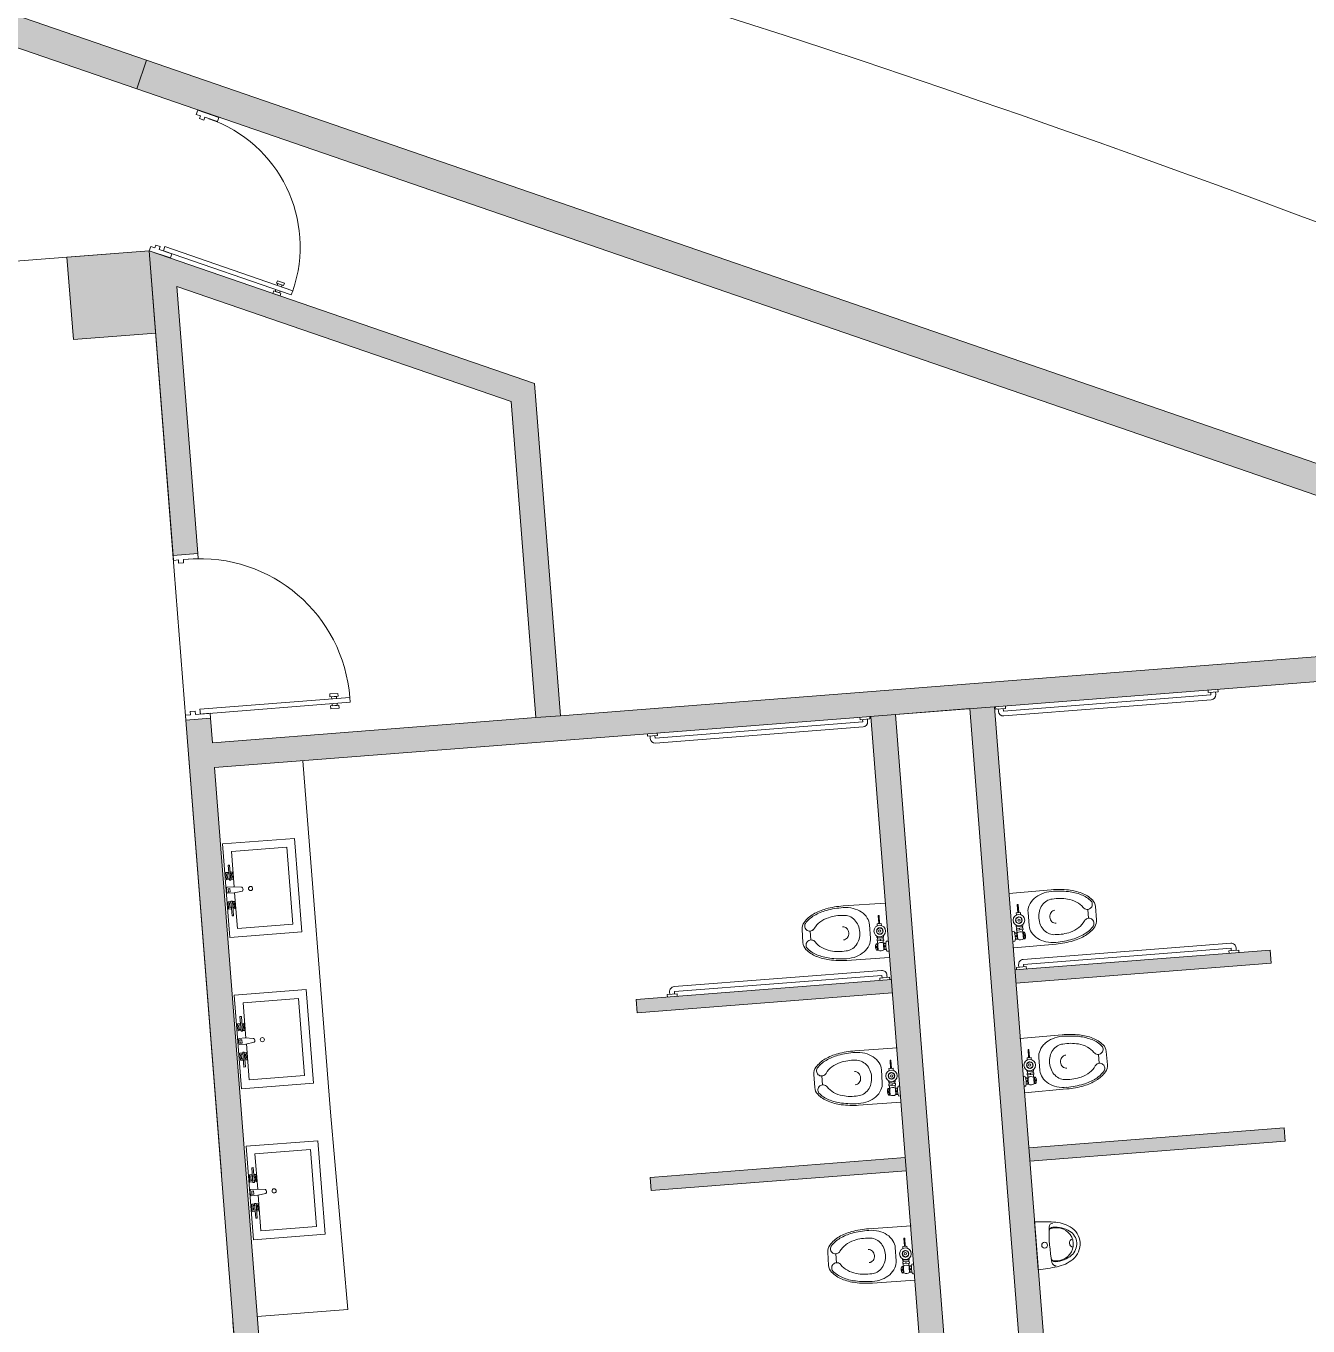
# Model space of a CAD drawing. Header units: metres. Extents: x -48 to 2360, y -1392 to 453.
# Drawn here: x 798.42 to 806.18, y 380.88 to 388.75 of the extents above; entities that cross this region are included whole.
import ezdxf

# ---------------------------------------------------------------- set-up
doc = ezdxf.new("R2010")
doc.units = ezdxf.units.M
doc.linetypes.add('ACAD_ISO02W100', pattern=[15, 12, -3])
for name, color, linetype, lineweight, transparency in [('BAÑOS', 201, 'Continuous', 5, 0.7), ('JARDINERAS', 93, 'Continuous', 5, 0.4), ('PyV', 4, 'Continuous', 5, 0.3)]:
    doc.layers.add(name, color=color, linetype=linetype, lineweight=lineweight, transparency=transparency)
for name, color, linetype, lineweight in [('MURETE', 31, 'Continuous', 13), ('MUROS', 31, 'Continuous', 9), ('proyecciones nuevas', 170, 'ACAD_ISO02W100', 13)]:
    doc.layers.add(name, color=color, linetype=linetype, lineweight=lineweight)

# ---------------------------------------------------------------- blocks, each defined once
blk = doc.blocks.new('A$C47781D45')
at = {"layer": 'PyV', "ltscale": 0.05}
for points in [[(0, 0.15), (0, 0), (0, 0), (0.03, 0), (0.03, 0.03), (0.05, 0.03), (0.05, 0.06), (0.03, 0.06), (0.03, 0.15)], [(1, 0.15), (1, 0), (1, 0), (0.97, 0), (0.97, 0.03), (0.95, 0.03), (0.95, 0.06), (0.97, 0.06), (0.97, 0.15)]]:
    blk.add_lwpolyline(points, close=True, dxfattribs=at)
blk = doc.blocks.new('A$C0EB300D3')
at = {"layer": 'PyV', "ltscale": 0.05}
for points in [[(0.0175, 0.05), (0, 0.05), (0, 0), (0.0175, 0)], [(0.0725, 0.05), (0.09, 0.05), (0.09, 0), (0.0725, 0)]]:
    blk.add_lwpolyline(points, close=True, dxfattribs=at)
for points in [[(0.03, 0.04), (0.0175, 0.04), (0.0175, 0.01), (0.03, 0.01)], [(0.06, 0.04), (0.0725, 0.04), (0.0725, 0.01), (0.06, 0.01)]]:
    blk.add_lwpolyline(points, dxfattribs=at)
blk = doc.blocks.new('A$C2C4F1FC9')
at = {"layer": 'PyV', "ltscale": 0.05}
blk.add_lwpolyline([(0.03, 0), (0.06, 0), (0.06, 0.91), (0.03, 0.91)], close=True, dxfattribs=at)
blk.add_blockref('A$C0EB300D3', (0, 0.79), dxfattribs=at)
blk = doc.blocks.new('A$C0F255765')
at = {"layer": 'PyV', "ltscale": 0.05}
for name, p in [('A$C2C4F1FC9', (0, 0.09)), ('A$C47781D45', (0, 0))]:
    blk.add_blockref(name, p, dxfattribs=at)
blk = doc.blocks.new('A$C20987058')
at = {"layer": 'PyV', "ltscale": 0.05}
blk.add_arc((0.06, 0.09), 0.91, 0.0001, 89.99977, dxfattribs=at)
blk.add_blockref('A$C0F255765', (0, 0), dxfattribs=at)

msp = doc.modelspace()

# ---------------------------------------------------------------- hatches: boundary and pattern name
at = {"layer": 'MUROS', "ltscale": 7, "transparency": 33554687}
h = msp.add_hatch(color=256, dxfattribs=at)
h.dxf.hatch_style = 1
h.paths.add_polyline_path([(828.2368, 356.2352), (822.7531, 358.1243), (822.7042, 357.9825), (828.0461, 356.1423), (827.9321, 355.8114), (828.074, 355.7625)])
h.paths.add_polyline_path([(821.6169, 358.3571), (821.7588, 358.3082), (821.8076, 358.45), (817.8839, 359.8017), (816.7439, 356.4925), (816.8858, 356.4437), (817.9769, 359.611), (821.4751, 358.4059), (820.384, 355.2386), (820.5258, 355.1897)])
h.paths.add_polyline_path([(821.3804, 353.679), (820.1513, 354.1024), (820.2001, 354.2443), (820.0583, 354.2931), (820.0094, 354.1513), (816.5112, 355.3564), (816.5601, 355.4982), (816.4182, 355.5471), (816.3205, 355.2634), (821.3315, 353.5372)])
h.paths.add_polyline_path([(820.1916, 350.2281), (815.3224, 351.9054), (815.5178, 352.4727), (815.376, 352.5216), (815.1317, 351.8125), (820.1427, 350.0862)])
h.paths.add_polyline_path([(825.7778, 349.0969), (825.6359, 349.1458), (825.3917, 348.4367), (822.0825, 349.5766), (822.0336, 349.4348), (825.4846, 348.246)])
h.paths.add_polyline_path([(826.592, 351.4606), (826.4502, 351.5095), (826.2873, 351.0367), (826.4292, 350.9879)])
h.paths.add_polyline_path([(824.5922, 345.6554), (820.1957, 347.1699), (820.1469, 347.0281), (824.4015, 345.5624), (824.5439, 345.5151)])
h.paths.add_polyline_path([(819.2503, 347.4956), (814.2393, 349.2219), (813.9592, 348.4088), (814.101, 348.3599), (814.3322, 349.0312), (819.2014, 347.3538)])
h.paths.add_polyline_path([(818.5956, 345.5952), (813.7264, 347.2726), (813.7753, 347.4144), (813.6335, 347.4633), (813.5358, 347.1797), (818.5468, 345.4534)])
h.paths.add_polyline_path([(817.4068, 342.1443), (812.5376, 343.8216), (812.733, 344.3889), (812.5912, 344.4378), (812.3469, 343.7287), (817.3579, 342.0024)])
h.paths.add_polyline_path([(822.993, 341.0131), (822.8512, 341.062), (822.6069, 340.3529), (819.2977, 341.4929), (819.2489, 341.351), (822.6999, 340.1622)])
h.paths.add_polyline_path([(823.3675, 342.1004), (823.2257, 342.1493), (823.1769, 342.0075), (823.3187, 341.9586)])
h.paths.add_polyline_path([(846.4925, 366.7547), (841.2924, 368.546), (841.2435, 368.4042), (846.4436, 366.6128)])
h.paths.add_polyline_path([(867.7199, 364.9245), (857.3197, 368.5072), (857.2599, 368.3338), (867.4845, 364.8115), (867.6605, 364.7522)])
h.paths.add_polyline_path([(856.847, 368.6701), (855.4287, 369.1586), (855.369, 368.9852), (856.7872, 368.4966)])
h.paths.add_polyline_path([(870.5563, 363.9474), (868.1926, 364.7616), (868.1329, 364.5882), (870.4965, 363.7739)])
h.paths.add_polyline_path([(881.449, 354.4363), (881.3072, 354.4851), (878.6713, 346.8335), (878.8131, 346.7846)])
h.paths.add_polyline_path([(883.8302, 345.0459), (883.6821, 345.0699), (881.4746, 331.4257, -0.006774), (881.6272, 331.4295)])
h.paths.add_polyline_path([(799.1503, 388.5459), (793.4022, 390.526), (793.3424, 390.3526), (799.0906, 388.3724)])
h.paths.add_polyline_path([(803.9183, 379.6707), (803.9121, 379.7504), (802.3668, 379.6299), (802.373, 379.5501)])
h.paths.add_polyline_path([(803.8343, 380.7474), (803.8281, 380.8272), (802.2828, 380.7066), (802.289, 380.6269)])
h.paths.add_polyline_path([(803.7503, 381.8241), (803.7441, 381.9039), (802.1988, 381.7834), (802.205, 381.7036)])
h.paths.add_polyline_path([(803.6663, 382.9009), (803.6601, 382.9806), (802.1148, 382.8601), (802.121, 382.7803)])
h.paths.add_polyline_path([(806.0433, 382.003), (806.0371, 382.0827), (804.4918, 381.9622), (804.498, 381.8825)])
h.paths.add_polyline_path([(805.9594, 383.0797), (805.9531, 383.1595), (804.4078, 383.0389), (804.4141, 382.9592)])
h = msp.add_hatch(color=256, dxfattribs=at)
h.dxf.hatch_style = 1
h.paths.add_polyline_path([(823.4234, 380.0386), (823.4118, 380.1881), (809.0172, 379.0653), (809.0289, 378.9158)])
h.paths.add_polyline_path([(807.7328, 378.8147), (807.7211, 378.9643), (804.7438, 378.732), (803.996, 378.6737), (802.6003, 378.5648), (802.6119, 378.4153), (804.3068, 378.5475), (804.3612, 377.8496), (804.5108, 377.8613), (804.4563, 378.5591)], flags=17)
h.paths.add_polyline_path([(804.4623, 376.5535), (804.5012, 376.0551), (804.6508, 376.0667), (804.5885, 376.8643), (804.439, 376.8526), (804.4507, 376.7031), (800.1772, 376.3698), (800.0277, 376.3581), (800.0782, 375.7101), (800.2278, 375.7217), (800.1889, 376.2202)])
h.paths.add_polyline_path([(801.4993, 386.5895), (799.167, 387.393), (799.3108, 385.5486), (799.4604, 385.5603), (799.3343, 387.1767), (801.3574, 386.4798), (801.5067, 384.5664), (801.6562, 384.578)], flags=17)
h.paths.add_polyline_path([(808.5297, 385.3148), (799.1503, 388.5459), (799.0906, 388.3724), (808.3907, 385.1687), (808.3958, 385.1037), (801.6562, 384.578), (801.5067, 384.5664), (799.5498, 384.4138), (799.5381, 384.5633), (799.3886, 384.5516), (800.0277, 376.3581), (800.1772, 376.3698), (799.5615, 384.2642), (803.5358, 384.5742), (804.2835, 384.6325), (808.4074, 384.9542), (808.8677, 379.0537), (808.7181, 379.042), (808.7298, 378.8925), (808.8793, 378.9041), (809.0348, 376.9102), (809.1844, 376.9219), (809.0289, 378.9158), (809.0172, 379.0653)])
h.paths.add_polyline_path([(803.6854, 384.5859), (803.5358, 384.5742), (803.996, 378.6737), (804.1456, 378.6854)], flags=17)
h.paths.add_polyline_path([(804.2835, 384.6325), (804.134, 384.6209), (804.5942, 378.7204), (804.7438, 378.732)], flags=17)
h = msp.add_hatch(color=256, dxfattribs=at)
h.dxf.hatch_style = 1
h.paths.add_polyline_path([(809.7864, 369.204), (809.6368, 369.1924), (809.6524, 368.993), (809.8019, 369.0046)])
h.paths.add_polyline_path([(809.6368, 369.1924), (809.587, 369.1885), (809.6025, 368.9891), (809.6524, 368.993)])
h.paths.add_polyline_path([(800.8407, 368.5063), (800.6413, 368.4907), (800.6569, 368.2913), (800.8563, 368.3069)])
h.paths.add_polyline_path([(800.6569, 368.2913), (800.1584, 368.2524), (800.1973, 367.754), (800.6958, 367.7928)])
h.paths.add_polyline_path([(799.9141, 377.8143), (799.4156, 377.7754), (799.4545, 377.277), (799.953, 377.3158)])
h.paths.add_polyline_path([(799.167, 387.393), (798.6685, 387.3541), (798.7074, 386.8556), (799.2059, 386.8945)])
h.paths.add_polyline_path([(781.3754, 386.0053), (780.8769, 385.9664), (780.9158, 385.4679), (781.4143, 385.5068)])
h.paths.add_polyline_path([(782.1225, 376.4266), (781.624, 376.3877), (781.6629, 375.8892), (782.1614, 375.9281)])
h.paths.add_polyline_path([(782.8653, 366.9036), (782.3668, 366.8647), (782.4057, 366.3662), (782.9042, 366.4051)])
h.paths.add_polyline_path([(801.6598, 355.4337), (801.1613, 355.3948), (801.2002, 354.8963), (801.6987, 354.9352)])
h.paths.add_polyline_path([(783.8682, 354.046), (783.3697, 354.0071), (783.4086, 353.5086), (783.9071, 353.5475)])

# ---------------------------------------------------------------- linework, layer by layer
at = {"layer": 'BAÑOS', "transparency": 33554508}
for p, q in [((805.5943, 384.7047), (804.3379, 384.6067)), ((804.3402, 384.5768), (805.5966, 384.6748)), ((805.577, 384.7334), (805.5782, 384.7185)), ((805.5782, 384.7185), (805.638, 384.7231)), ((805.5931, 384.7196), (805.5943, 384.7047)), ((805.6242, 384.707), (805.6231, 384.722)), ((805.638, 384.7231), (805.6368, 384.7381)), ((804.2918, 384.6181), (804.2907, 384.6331)), ((804.3517, 384.6228), (804.2918, 384.6181)), ((804.308, 384.6043), (804.3068, 384.6193)), ((804.3367, 384.6216), (804.3379, 384.6067)), ((804.3505, 384.6377), (804.3517, 384.6228)), ((802.2297, 384.4422), (803.4861, 384.5402)), ((803.4885, 384.5103), (802.232, 384.4123)), ((803.4688, 384.569), (803.47, 384.554)), ((803.47, 384.554), (803.5298, 384.5587)), ((803.485, 384.5552), (803.4861, 384.5402)), ((803.516, 384.5426), (803.5149, 384.5575)), ((803.5298, 384.5587), (803.5287, 384.5736)), ((802.1837, 384.4537), (802.1825, 384.4686)), ((802.2435, 384.4584), (802.1837, 384.4537)), ((802.1998, 384.4399), (802.1986, 384.4549)), ((802.2285, 384.4572), (802.2297, 384.4422)), ((802.2423, 384.4733), (802.2435, 384.4584)), ((804.3717, 383.5024), (804.6282, 383.5249)), ((803.624, 383.4441), (803.3671, 383.4265)), ((804.422, 383.4326), (804.4257, 383.3879)), ((804.4307, 383.3883), (804.4269, 383.433)), ((804.8484, 383.4056), (804.8531, 383.3518)), ((804.8956, 383.4228), (804.9026, 383.3431)), ((803.5834, 383.3222), (803.5801, 383.367)), ((803.5851, 383.3673), (803.5883, 383.3226)), ((804.4141, 383.3492), (804.4305, 383.3606)), ((804.4158, 383.3292), (804.4141, 383.3492)), ((804.4339, 383.3207), (804.4158, 383.3292)), ((804.4407, 383.3866), (804.4161, 383.3846)), ((804.4161, 383.3846), (804.4172, 383.3723)), ((804.4305, 383.3606), (804.4486, 383.3521)), ((804.4503, 383.3321), (804.4339, 383.3207)), ((804.4417, 383.3743), (804.4407, 383.3866)), ((804.4486, 383.3521), (804.4503, 383.3321)), ((804.4942, 383.3074), (804.4872, 383.3871)), ((803.1187, 383.2842), (803.1242, 383.2044)), ((803.168, 383.2746), (803.1717, 383.2206)), ((803.5332, 383.2324), (803.5277, 383.3122)), ((803.5878, 383.2949), (803.5713, 383.2836)), ((803.5713, 383.2836), (803.5727, 383.2637)), ((803.5727, 383.2637), (803.5907, 383.255)), ((803.5737, 383.319), (803.5983, 383.3208)), ((803.5746, 383.3067), (803.5737, 383.319)), ((803.6058, 383.2861), (803.5878, 383.2949)), ((803.5907, 383.255), (803.6073, 383.2662)), ((803.5983, 383.3208), (803.5992, 383.3085)), ((803.6073, 383.2662), (803.6058, 383.2861)), ((803.6111, 383.2476), (803.6118, 383.238)), ((804.4027, 383.273), (804.3928, 383.2721)), ((804.4064, 383.2632), (804.4212, 383.2645)), ((804.4164, 383.2616), (804.4071, 383.2608)), ((804.41, 383.246), (804.4177, 383.2466)), ((804.4148, 383.3102), (804.4156, 383.3007)), ((804.4156, 383.3007), (804.4551, 383.304)), ((804.4165, 383.2907), (804.456, 383.294)), ((804.4173, 383.2808), (804.4165, 383.2907)), ((804.4568, 383.2841), (804.4173, 383.2808)), ((804.4181, 383.3009), (804.419, 383.2909)), ((804.42, 383.2493), (804.4191, 383.2593)), ((804.4198, 383.281), (804.4245, 383.2246)), ((804.4371, 383.2824), (804.4362, 383.2924)), ((804.4527, 383.3038), (804.4535, 383.2938)), ((804.4551, 383.304), (804.4543, 383.3136)), ((804.4543, 383.2839), (804.4591, 383.2275)), ((804.4557, 383.2674), (804.4657, 383.2682)), ((804.456, 383.294), (804.4568, 383.2841)), ((804.462, 383.2528), (804.4611, 383.2628)), ((804.4634, 383.2655), (804.4671, 383.2658)), ((804.4721, 383.2512), (804.4647, 383.2505)), ((804.4651, 383.2456), (804.4725, 383.2462)), ((803.5638, 383.1803), (803.5712, 383.1809)), ((803.5715, 383.1759), (803.5641, 383.1753)), ((803.5701, 383.1958), (803.5664, 383.1956)), ((803.5774, 383.1989), (803.5674, 383.1981)), ((803.5723, 383.2351), (803.5716, 383.2447)), ((803.6118, 383.238), (803.5723, 383.2351)), ((803.5735, 383.1835), (803.5728, 383.1935)), ((803.6125, 383.228), (803.573, 383.2252)), ((803.573, 383.2252), (803.5737, 383.2152)), ((803.5737, 383.2152), (803.6132, 383.218)), ((803.5749, 383.1636), (803.5742, 383.1736)), ((803.5748, 383.2353), (803.5755, 383.2254)), ((803.5762, 383.2154), (803.5803, 383.159)), ((803.5935, 383.2166), (803.5928, 383.2266)), ((803.6093, 383.2378), (803.61, 383.2278)), ((803.6107, 383.2179), (803.6148, 383.1614)), ((803.6268, 383.2024), (803.6119, 383.2013)), ((803.6132, 383.218), (803.6125, 383.228)), ((803.6155, 383.1866), (803.6148, 383.1965)), ((803.6169, 383.1666), (803.6162, 383.1766)), ((803.6171, 383.1992), (803.6264, 383.1999)), ((803.6259, 383.1848), (803.6182, 383.1842)), ((803.6185, 383.1793), (803.6262, 383.1798)), ((803.6289, 383.2126), (803.6388, 383.2133)), ((804.3978, 383.2123), (804.4078, 383.2132)), ((804.657, 383.1961), (804.4005, 383.1737)), ((804.4245, 383.2246), (804.4097, 383.2234)), ((804.41, 383.2259), (804.4193, 383.2267)), ((804.4181, 383.2416), (804.4104, 383.241)), ((804.4216, 383.2294), (804.4208, 383.2393)), ((804.469, 383.2283), (804.4591, 383.2275)), ((804.4636, 383.2329), (804.4628, 383.2429)), ((804.47, 383.2309), (804.4663, 383.2306)), ((803.3896, 383.0973), (803.6465, 383.1149)), ((803.5689, 383.1606), (803.5726, 383.1609)), ((803.5703, 383.1582), (803.5803, 383.159)), ((803.6148, 383.1614), (803.6296, 383.1625)), ((803.6289, 383.165), (803.6196, 383.1643)), ((803.6431, 383.1535), (803.6332, 383.1527)), ((804.437, 382.6249), (804.6935, 382.6474)), ((803.6955, 382.5671), (803.4386, 382.5495)), ((804.4873, 382.5551), (804.491, 382.5104)), ((804.496, 382.5108), (804.4923, 382.5556)), ((804.9609, 382.5453), (804.9679, 382.4656)), ((803.6549, 382.4452), (803.6517, 382.49)), ((803.6566, 382.4903), (803.6599, 382.4456)), ((804.4794, 382.4717), (804.4958, 382.4831)), ((804.4811, 382.4518), (804.4794, 382.4717)), ((804.506, 382.5091), (804.4815, 382.5071)), ((804.4815, 382.5071), (804.4825, 382.4948)), ((804.4958, 382.4831), (804.5139, 382.4746)), ((804.507, 382.4968), (804.506, 382.5091)), ((804.5139, 382.4746), (804.5156, 382.4546)), ((804.5595, 382.4299), (804.5526, 382.5096)), ((804.9137, 382.5281), (804.9184, 382.4743)), ((803.1902, 382.4072), (803.1957, 382.3274)), ((803.2396, 382.3976), (803.2433, 382.3436)), ((803.6047, 382.3554), (803.5992, 382.4352)), ((803.6594, 382.4179), (803.6428, 382.4066)), ((803.6428, 382.4066), (803.6442, 382.3867)), ((803.6442, 382.3867), (803.6622, 382.378)), ((803.6453, 382.442), (803.6698, 382.4438)), ((803.6462, 382.4297), (803.6453, 382.442)), ((803.6774, 382.4091), (803.6594, 382.4179)), ((803.6622, 382.378), (803.6788, 382.3892)), ((803.6698, 382.4438), (803.6707, 382.4315)), ((803.6788, 382.3892), (803.6774, 382.4091)), ((804.4681, 382.3955), (804.4581, 382.3946)), ((804.4717, 382.3857), (804.4865, 382.387)), ((804.4817, 382.3841), (804.4724, 382.3833)), ((804.4802, 382.4328), (804.481, 382.4232)), ((804.481, 382.4232), (804.5205, 382.4265)), ((804.4992, 382.4432), (804.4811, 382.4518)), ((804.4818, 382.4132), (804.5213, 382.4166)), ((804.4826, 382.4033), (804.4818, 382.4132)), ((804.5221, 382.4066), (804.4826, 382.4033)), ((804.4835, 382.4234), (804.4843, 382.4135)), ((804.4853, 382.3718), (804.4844, 382.3818)), ((804.4851, 382.4035), (804.4899, 382.3471)), ((804.5156, 382.4546), (804.4992, 382.4432)), ((804.5024, 382.4049), (804.5016, 382.4149)), ((804.518, 382.4263), (804.5188, 382.4164)), ((804.5196, 382.4064), (804.5244, 382.35)), ((804.5205, 382.4265), (804.5197, 382.4361)), ((804.521, 382.3899), (804.531, 382.3907)), ((804.5213, 382.4166), (804.5221, 382.4066)), ((804.5273, 382.3753), (804.5264, 382.3853)), ((804.5287, 382.388), (804.5324, 382.3883)), ((803.6353, 382.3033), (803.6427, 382.3039)), ((803.6416, 382.3188), (803.6379, 382.3186)), ((803.6489, 382.3219), (803.6389, 382.3211)), ((803.6438, 382.3581), (803.6431, 382.3677)), ((803.6833, 382.361), (803.6438, 382.3581)), ((803.645, 382.3065), (803.6443, 382.3165)), ((803.6841, 382.351), (803.6445, 382.3482)), ((803.6445, 382.3482), (803.6452, 382.3382)), ((803.6452, 382.3382), (803.6848, 382.341)), ((803.6463, 382.3583), (803.647, 382.3484)), ((803.6477, 382.3384), (803.6518, 382.282)), ((803.665, 382.3396), (803.6643, 382.3496)), ((803.6808, 382.3608), (803.6816, 382.3508)), ((803.6823, 382.3409), (803.6863, 382.2844)), ((803.6826, 382.3706), (803.6833, 382.361)), ((803.6983, 382.3254), (803.6835, 382.3243)), ((803.6848, 382.341), (803.6841, 382.351)), ((803.687, 382.3096), (803.6863, 382.3195)), ((803.6886, 382.3222), (803.698, 382.3229)), ((803.6974, 382.3078), (803.6897, 382.3072)), ((803.6901, 382.3023), (803.6978, 382.3028)), ((803.7004, 382.3356), (803.7104, 382.3363)), ((804.4631, 382.3348), (804.4731, 382.3357)), ((804.7223, 382.3186), (804.4658, 382.2962)), ((804.4899, 382.3471), (804.475, 382.3459)), ((804.4753, 382.3685), (804.483, 382.3691)), ((804.4753, 382.3484), (804.4847, 382.3492)), ((804.4834, 382.3641), (804.4757, 382.3635)), ((804.4869, 382.3519), (804.4861, 382.3619)), ((804.5343, 382.3509), (804.5244, 382.35)), ((804.5289, 382.3554), (804.5281, 382.3654)), ((804.5374, 382.3737), (804.53, 382.3731)), ((804.5304, 382.3681), (804.5378, 382.3687)), ((804.5354, 382.3534), (804.5316, 382.3531)), ((803.4611, 382.2203), (803.718, 382.2379)), ((803.6431, 382.2989), (803.6356, 382.2983)), ((803.6404, 382.2836), (803.6441, 382.2839)), ((803.6418, 382.2812), (803.6518, 382.282)), ((803.6464, 382.2866), (803.6457, 382.2966)), ((803.6863, 382.2844), (803.7012, 382.2855)), ((803.6885, 382.2896), (803.6878, 382.2996)), ((803.7005, 382.288), (803.6912, 382.2873)), ((803.7147, 382.2765), (803.7047, 382.2757)), ((803.7795, 381.4904), (803.5226, 381.4728)), ((803.6887, 381.2787), (803.6832, 381.3585)), ((803.7293, 381.3653), (803.7538, 381.3671)), ((803.7301, 381.353), (803.7293, 381.3653)), ((803.7389, 381.3685), (803.7356, 381.4133)), ((803.7406, 381.4136), (803.7439, 381.3688)), ((803.7538, 381.3671), (803.7547, 381.3547)), ((803.2742, 381.3305), (803.2797, 381.2506)), ((803.3235, 381.3208), (803.3272, 381.2669)), ((803.7433, 381.3411), (803.7268, 381.3299)), ((803.7268, 381.3299), (803.7282, 381.31)), ((803.7278, 381.2814), (803.7271, 381.291)), ((803.7673, 381.2843), (803.7278, 381.2814)), ((803.7282, 381.31), (803.7462, 381.3012)), ((803.7303, 381.2816), (803.731, 381.2716)), ((803.7613, 381.3324), (803.7433, 381.3411)), ((803.7462, 381.3012), (803.7628, 381.3124)), ((803.7628, 381.3124), (803.7613, 381.3324)), ((803.7648, 381.2841), (803.7655, 381.2741)), ((803.7666, 381.2938), (803.7673, 381.2843)), ((803.7193, 381.2266), (803.7267, 381.2271)), ((803.727, 381.2221), (803.7196, 381.2216)), ((803.7256, 381.2421), (803.7219, 381.2418)), ((803.7329, 381.2451), (803.7229, 381.2444)), ((803.7244, 381.2069), (803.7281, 381.2072)), ((803.7258, 381.2045), (803.7358, 381.2052)), ((803.729, 381.2298), (803.7283, 381.2398)), ((803.768, 381.2743), (803.7285, 381.2714)), ((803.7285, 381.2714), (803.7292, 381.2615)), ((803.7292, 381.2615), (803.7688, 381.2643)), ((803.7304, 381.2099), (803.7297, 381.2198)), ((803.7317, 381.2616), (803.7358, 381.2052)), ((803.749, 381.2629), (803.7483, 381.2729)), ((803.7663, 381.2641), (803.7703, 381.2077)), ((803.7823, 381.2487), (803.7675, 381.2476)), ((803.7688, 381.2643), (803.768, 381.2743)), ((803.771, 381.2328), (803.7703, 381.2428)), ((803.7703, 381.2077), (803.7852, 381.2088)), ((803.7725, 381.2129), (803.7717, 381.2229)), ((803.7726, 381.2455), (803.7819, 381.2462)), ((803.7814, 381.2311), (803.7737, 381.2305)), ((803.7741, 381.2255), (803.7818, 381.2261)), ((803.7845, 381.2112), (803.7751, 381.2106)), ((803.7844, 381.2589), (803.7943, 381.2596)), ((803.5451, 381.1435), (803.802, 381.1611)), ((803.7987, 381.1997), (803.7887, 381.199))]:
    msp.add_line(p, q, dxfattribs=at)
for points in [[(799.8207, 380.9406), (800.3679, 380.9832), (800.2633, 382.1789), (800.0974, 384.306)], [(799.6831, 383.5066), (799.7, 383.2894), (800.0358, 383.3156), (799.9995, 383.7821), (799.6636, 383.7559), (799.6803, 383.5423)], [(799.6512, 383.5868), (799.6335, 383.5855), (799.6302, 383.6283), (799.6478, 383.6297)], [(799.6506, 383.5944), (799.6405, 383.5936), (799.6383, 383.6214), (799.6484, 383.6221)], [(799.6567, 383.6304), (799.6705, 383.6315), (799.6739, 383.5886), (799.66, 383.5875)], [(799.6572, 383.6228), (799.6648, 383.6234), (799.667, 383.5957), (799.6594, 383.5951)], [(799.6412, 383.503), (799.6803, 383.5061), (799.7303, 383.5163)], [(799.6617, 383.452), (799.644, 383.4506), (799.6474, 383.4078), (799.665, 383.4092)], [(799.6623, 383.4445), (799.6522, 383.4437), (799.6544, 383.4159), (799.6644, 383.4167)], [(799.6739, 383.4098), (799.6877, 383.4109), (799.6844, 383.4538), (799.6705, 383.4527)], [(799.6733, 383.4174), (799.6808, 383.418), (799.6787, 383.4457), (799.6711, 383.4451)], [(804.4615, 383.0582), (804.4603, 383.0731), (805.7168, 383.1711), (805.7179, 383.1562)], [(805.7042, 383.1401), (805.703, 383.155), (805.7628, 383.1597), (805.764, 383.1447)], [(804.4776, 383.0444), (804.4765, 383.0593), (804.4166, 383.0547), (804.4178, 383.0397)], [(803.6041, 382.9913), (803.6029, 383.0063), (802.3465, 382.9082), (802.3477, 382.8933)], [(803.5903, 382.9752), (803.5892, 382.9901), (803.649, 382.9948), (803.6501, 382.9798)], [(799.7544, 382.5915), (799.7714, 382.3743), (800.1072, 382.4005), (800.0708, 382.867), (799.735, 382.8408), (799.7517, 382.6272)], [(802.3638, 382.8795), (802.3626, 382.8945), (802.3028, 382.8898), (802.304, 382.8748)], [(799.7226, 382.6717), (799.7049, 382.6703), (799.7016, 382.7132), (799.7192, 382.7146)], [(799.722, 382.6793), (799.7119, 382.6785), (799.7097, 382.7062), (799.7198, 382.707)], [(799.728, 382.7153), (799.7419, 382.7163), (799.7453, 382.6735), (799.7314, 382.6724)], [(799.7286, 382.7077), (799.7362, 382.7083), (799.7384, 382.6805), (799.7308, 382.6799)], [(799.7126, 382.5879), (799.7517, 382.5909), (799.8016, 382.6012)], [(799.7452, 382.4947), (799.7591, 382.4958), (799.7558, 382.5387), (799.7419, 382.5376)], [(799.7331, 382.5369), (799.7154, 382.5355), (799.7188, 382.4926), (799.7364, 382.494)], [(799.7337, 382.5293), (799.7236, 382.5285), (799.7257, 382.5008), (799.7358, 382.5016)], [(799.7447, 382.5023), (799.7522, 382.5029), (799.7501, 382.5306), (799.7425, 382.53)], [(799.8258, 381.6764), (799.8428, 381.4591), (800.1786, 381.4853), (800.1422, 381.9518), (799.8064, 381.9256), (799.823, 381.7121)], [(799.7939, 381.7566), (799.7763, 381.7552), (799.7729, 381.798), (799.7906, 381.7994)], [(799.7933, 381.7641), (799.7833, 381.7633), (799.7811, 381.7911), (799.7912, 381.7919)], [(799.7994, 381.8001), (799.8133, 381.8012), (799.8166, 381.7583), (799.8028, 381.7572)], [(799.8, 381.7925), (799.8076, 381.7931), (799.8097, 381.7654), (799.8022, 381.7648)], [(799.784, 381.6727), (799.8231, 381.6758), (799.873, 381.686)], [(799.8045, 381.6217), (799.7868, 381.6204), (799.7901, 381.5775), (799.8078, 381.5789)], [(799.805, 381.6142), (799.795, 381.6134), (799.7971, 381.5857), (799.8072, 381.5864)], [(799.8166, 381.5796), (799.8305, 381.5806), (799.8271, 381.6235), (799.8133, 381.6224)], [(799.816, 381.5871), (799.8236, 381.5877), (799.8214, 381.6155), (799.8139, 381.6149)]]:
    msp.add_lwpolyline(points, dxfattribs=at)
for points in [[(799.654, 383.2357), (800.0896, 383.2697), (800.0454, 383.8359), (799.6099, 383.8019)], [(799.6445, 383.6726), (799.6533, 383.6733), (799.6603, 383.5837), (799.6515, 383.583)], [(799.6457, 383.511), (799.657, 383.5119), (799.6554, 383.532), (799.6441, 383.5312)], [(799.6684, 383.3663), (799.6772, 383.367), (799.6702, 383.4565), (799.6614, 383.4558)], [(799.7254, 382.3205), (800.161, 382.3545), (800.1168, 382.9207), (799.6813, 382.8867)], [(799.7159, 382.7574), (799.7247, 382.7581), (799.7317, 382.6686), (799.7229, 382.6679)], [(799.7171, 382.5958), (799.7284, 382.5967), (799.7268, 382.6169), (799.7155, 382.616)], [(799.7398, 382.4511), (799.7486, 382.4518), (799.7416, 382.5414), (799.7328, 382.5407)], [(799.7968, 381.4054), (800.2323, 381.4394), (800.1882, 382.0056), (799.7526, 381.9716)], [(799.7872, 381.8423), (799.7961, 381.843), (799.8031, 381.7535), (799.7942, 381.7528)], [(799.7884, 381.6807), (799.7998, 381.6816), (799.7982, 381.7018), (799.7869, 381.7009)], [(799.8111, 381.536), (799.82, 381.5367), (799.813, 381.6262), (799.8042, 381.6255)]]:
    msp.add_lwpolyline(points, close=True, dxfattribs=at)
for points in [[(799.6371, 383.5395), (799.6762, 383.5425), (799.7271, 383.5402, -0.471925), (799.7303, 383.5163)], [(805.7478, 383.1585), (805.7467, 383.1735, 0.414214), (805.7144, 383.201), (804.458, 383.103, 0.414214), (804.4304, 383.0708), (804.4316, 383.0558)], [(802.3178, 382.891), (802.3166, 382.9059, -0.414214), (802.3442, 382.9382), (803.6006, 383.0362, -0.414214), (803.6328, 383.0086), (803.634, 382.9936)], [(799.7085, 382.6243), (799.7476, 382.6274), (799.7985, 382.625, -0.471925), (799.8016, 382.6012)], [(799.7799, 381.7092), (799.819, 381.7123), (799.8699, 381.7099, -0.471925), (799.873, 381.686)], [(804.6582, 381.248, -0.381112), (804.6319, 381.2683, -0.053972), (804.6152, 381.4829, -0.381112), (804.6381, 381.5071)], [(804.6148, 381.4571, -0.383098), (804.6372, 381.4819, -0.167849), (804.739, 381.4581, -0.515298), (804.7503, 381.3119, -0.167849), (804.6534, 381.2727, -0.383098), (804.6274, 381.2937)], [(804.6201, 381.4724, -0.033955), (804.6265, 381.4745, -0.069339), (804.665, 381.4785, -0.895215), (804.6803, 381.2803, -0.069339), (804.6417, 381.2784, -0.033955), (804.635, 381.2795)], [(804.7602, 381.3615, -0.847854), (804.7563, 381.4106)]]:
    msp.add_lwpolyline(points, format="xyb", dxfattribs=at)
msp.add_lwpolyline([(804.5492, 381.2244), (804.5268, 381.5136, -0.020606), (804.6422, 381.5133, -0.120442), (804.7425, 381.4842, -0.527541), (804.7578, 381.2867, -0.120442), (804.6631, 381.2424, -0.020606)], format="xyb", close=True, dxfattribs=at)
for centre, radius in [((799.7798, 383.5321), 0.0126), ((804.4322, 383.3406), 0.035), ((804.4322, 383.3406), 0.02), ((804.4322, 383.3406), 0.00684), ((803.5893, 383.2749), 0.035), ((803.5893, 383.2749), 0.02), ((803.5893, 383.2749), 0.00684), ((799.8512, 382.617), 0.0126), ((804.4975, 382.4632), 0.035), ((804.4975, 382.4632), 0.02), ((804.4975, 382.4632), 0.00684), ((803.6608, 382.3979), 0.035), ((803.6608, 382.3979), 0.02), ((803.6608, 382.3979), 0.00684), ((799.9226, 381.7018), 0.0126), ((804.5878, 381.3729), 0.0175), ((803.7448, 381.3212), 0.035), ((803.7448, 381.3212), 0.02), ((803.7448, 381.3212), 0.00684)]:
    msp.add_circle(centre, radius, dxfattribs=at)
for centre, radius, start, end in [((805.5943, 384.7047), 0.03, 274.45999, 4.45999), ((804.3379, 384.6067), 0.03, 184.45999, 274.45999), ((803.4861, 384.5402), 0.03, 274.45999, 4.45999), ((802.2297, 384.4422), 0.03, 184.45999, 274.45999), ((799.6751, 383.5253), 0.0405, 159.5114, 213.3584), ((804.6297, 383.3553), 0.157, 112.35305, 132.03016), ((804.6466, 383.3142), 0.2014, 95.00091, 112.35305), ((804.6743, 382.9979), 0.529, 83.63179, 95.00091), ((804.6743, 382.9979), 0.519, 83.63179, 95.00091), ((804.697, 383.2008), 0.3148, 69.10726, 83.63179), ((804.697, 383.2008), 0.3248, 69.10726, 83.63179), ((804.7468, 383.3315), 0.1749, 45.47437, 69.10726), ((804.7468, 383.3315), 0.1849, 45.47437, 69.10726), ((803.3494, 383.0957), 0.3248, 105.28819, 119.81272), ((803.4032, 382.8988), 0.529, 93.91907, 105.28819), ((803.4032, 382.8988), 0.519, 93.91907, 105.28819), ((803.3815, 383.2156), 0.2014, 76.56692, 93.91907), ((803.3918, 383.2588), 0.157, 56.88982, 76.56692), ((804.4244, 383.4328), 0.0025, 4.79723, 184.79723), ((804.5747, 383.3947), 0.0878, 156.22988, 185.00091), ((804.6072, 383.3804), 0.1233, 132.03016, 156.22988), ((804.6614, 383.3686), 0.1089, 145.05394, 165.86855), ((804.6487, 383.3775), 0.0933, 121.3165, 145.05394), ((804.6398, 383.3922), 0.0762, 95.00091, 121.3165), ((804.6816, 383.2086), 0.2639, 80.10307, 100.5652), ((804.6951, 383.2864), 0.185, 62.28929, 80.10307), ((804.7217, 383.337), 0.1278, 38.89231, 62.28929), ((804.8459, 383.4372), 0.0317, 218.89231, 241.16981), ((804.8457, 383.4368), 0.0313, 241.16981, 263.57642), ((804.8457, 383.4366), 0.031, 263.57642, 286.16807), ((804.8458, 383.4362), 0.0307, 286.16807, 331.61656), ((804.8448, 383.4363), 0.0317, 16.61481, 38.89231), ((804.8455, 383.4364), 0.031, 331.61655, 354.2082), ((804.8452, 383.4364), 0.0313, 354.2082, 16.61481), ((804.8311, 383.4171), 0.0648, 5.00091, 45.47437), ((803.1834, 383.2886), 0.0648, 143.44561, 183.91907), ((803.2798, 383.2171), 0.1849, 119.81272, 143.44561), ((803.2798, 383.2171), 0.1749, 119.81272, 143.44561), ((803.3494, 383.0957), 0.3148, 105.28819, 119.81272), ((803.3038, 383.2264), 0.1278, 126.63069, 150.02767), ((803.3379, 383.1805), 0.185, 108.81691, 126.63069), ((803.3634, 383.1058), 0.2639, 88.35478, 108.81693), ((803.3762, 383.2936), 0.0762, 67.60348, 93.91907), ((803.3696, 383.2778), 0.0933, 43.86604, 67.60348), ((803.3584, 383.267), 0.1089, 23.05143, 43.86604), ((803.4102, 383.287), 0.1233, 32.6901, 56.88982), ((803.4401, 383.3062), 0.0878, 3.91907, 32.6901), ((803.5826, 383.3672), 0.0025, 4.12275, 184.12275), ((804.4232, 383.3877), 0.0025, 274.79723, 4.79723), ((804.4332, 383.3885), 0.0025, 184.79723, 274.79723), ((804.6806, 383.3638), 0.1286, 165.86855, 204.13328), ((804.6645, 383.3624), 0.0457, 165.09339, 204.90843), ((804.6591, 383.3638), 0.0401, 143.83798, 165.09339), ((804.6594, 383.3601), 0.0401, 204.90843, 226.16384), ((804.6555, 383.3664), 0.0357, 120.35112, 143.83798), ((804.6564, 383.3569), 0.0357, 226.16384, 249.6507), ((804.653, 383.3707), 0.0307, 95.00091, 120.35112), ((804.7164, 383.3974), 0.1278, 307.71253, 331.10951), ((804.8561, 383.3203), 0.0317, 128.83201, 151.10951), ((804.8559, 383.3206), 0.0313, 106.4254, 128.83201), ((804.8558, 383.3209), 0.031, 83.83375, 106.4254), ((804.8558, 383.3212), 0.0307, 38.38527, 83.83374), ((804.8556, 383.321), 0.031, 15.79362, 38.38527), ((804.8553, 383.3209), 0.0313, 353.38701, 15.79362), ((804.838, 383.3374), 0.0648, 324.52745, 5.00091), ((803.1664, 383.3055), 0.0313, 172.30517, 194.71178), ((803.1668, 383.3054), 0.0317, 150.02767, 172.30517), ((803.1662, 383.3054), 0.031, 194.71178, 217.30343), ((803.1659, 383.3052), 0.0307, 217.30343, 262.7519), ((803.1659, 383.3055), 0.031, 262.75191, 285.34356), ((803.1658, 383.3058), 0.0313, 285.34356, 307.75017), ((803.1656, 383.3061), 0.0317, 307.75017, 330.02767), ((803.3664, 383.2704), 0.0307, 68.56886, 93.91907), ((803.3646, 383.2658), 0.0357, 45.082, 68.56886), ((803.3615, 383.2626), 0.0401, 23.82659, 45.082), ((803.3618, 383.2589), 0.0401, 322.75614, 344.01155), ((803.3564, 383.2604), 0.0457, 344.01155, 23.82661), ((803.3403, 383.2593), 0.1286, 344.78671, 23.05145), ((803.5809, 383.322), 0.0025, 274.12275, 4.12275), ((803.5908, 383.3227), 0.0025, 184.12275, 274.12275), ((804.3181, 383.2357), 0.0925, 345.87258, 23.72187), ((804.4166, 383.2591), 0.0025, 4.79723, 94.79723), ((804.4175, 383.2491), 0.0025, 274.79723, 4.79723), ((804.4408, 383.2385), 0.0325, 62.593, 127.00145), ((804.4636, 383.263), 0.0025, 94.79723, 184.79723), ((804.4644, 383.253), 0.0025, 184.79723, 274.79723), ((804.43, 383.2451), 0.0425, 336.72474, 32.86971), ((804.5816, 383.315), 0.0878, 185.00091, 213.77194), ((804.6112, 383.3348), 0.1233, 213.77194, 237.97166), ((804.6626, 383.3557), 0.1089, 204.13327, 224.94788), ((804.6516, 383.3448), 0.0933, 224.94788, 248.68532), ((804.6454, 383.3288), 0.0762, 248.68532, 275.00091), ((804.6546, 383.3522), 0.0307, 249.6507, 275.00091), ((804.6546, 383.5168), 0.2639, 269.43662, 289.89876), ((804.6814, 383.4426), 0.185, 289.89875, 307.71253), ((804.6684, 383.5272), 0.3148, 286.37003, 300.89456), ((804.6684, 383.5272), 0.3248, 286.37003, 300.89456), ((804.7402, 383.4071), 0.1749, 300.89456, 324.52745), ((804.7402, 383.4071), 0.1849, 300.89456, 324.52745), ((804.8549, 383.321), 0.0317, 331.10951, 353.38701), ((803.1888, 383.2088), 0.0648, 183.91907, 224.39253), ((803.1744, 383.1898), 0.0313, 173.12636, 195.53297), ((803.1741, 383.1898), 0.031, 150.53471, 173.12636), ((803.1747, 383.1899), 0.0317, 195.53297, 217.81047), ((803.1738, 383.19), 0.0307, 105.08623, 150.53474), ((803.2746, 383.2928), 0.1749, 224.39253, 248.02542), ((803.1738, 383.1897), 0.031, 82.49458, 105.08623), ((803.1738, 383.1894), 0.0313, 60.08797, 82.49458), ((803.1736, 383.1891), 0.0317, 37.81047, 60.08797), ((803.2997, 383.2868), 0.1278, 217.81047, 241.20745), ((803.3272, 383.337), 0.185, 241.20745, 259.02123), ((803.3677, 383.2518), 0.0307, 273.91907, 299.26928), ((803.3653, 383.2562), 0.0357, 299.26928, 322.75614), ((803.3719, 383.245), 0.0933, 300.23466, 323.9721), ((803.3593, 383.2541), 0.1089, 323.9721, 344.78671), ((803.4134, 383.2413), 0.1233, 310.94832, 335.14804), ((803.4456, 383.2264), 0.0878, 335.14804, 3.91907), ((803.6063, 383.1809), 0.0425, 156.05027, 212.19524), ((803.5703, 383.1933), 0.0025, 4.12275, 94.12275), ((803.571, 383.1834), 0.0025, 274.12275, 4.12275), ((803.5717, 383.1734), 0.0025, 4.12275, 94.12275), ((803.5966, 383.1727), 0.0325, 61.91852, 126.32698), ((803.6173, 383.1967), 0.0025, 94.12275, 184.12275), ((803.618, 383.1867), 0.0025, 184.12275, 274.12275), ((803.6187, 383.1768), 0.0025, 94.12275, 184.12275), ((803.7183, 383.189), 0.0925, 165.19811, 203.0474), ((804.4183, 383.2391), 0.0025, 4.79723, 94.79723), ((804.4191, 383.2292), 0.0025, 274.79723, 4.79723), ((804.4395, 383.2535), 0.0325, 242.5924, 307.00206), ((804.4653, 383.2431), 0.0025, 94.79723, 184.79723), ((804.4661, 383.2331), 0.0025, 184.79723, 274.79723), ((804.629, 383.3633), 0.157, 237.97166, 257.64876), ((804.6385, 383.4067), 0.2014, 257.64876, 275.00091), ((804.6109, 383.7231), 0.519, 275.00091, 286.37003), ((804.6109, 383.7231), 0.529, 275.00091, 286.37003), ((803.2746, 383.2928), 0.1849, 224.39253, 248.02542), ((803.327, 383.4225), 0.3248, 248.02542, 262.54995), ((803.327, 383.4225), 0.3148, 248.02542, 262.54995), ((803.3535, 383.625), 0.529, 262.54995, 273.91907), ((803.3535, 383.625), 0.519, 262.54995, 273.91907), ((803.3422, 383.4144), 0.2639, 259.02123, 279.48336), ((803.3805, 383.2302), 0.0762, 273.91907, 300.23466), ((803.3752, 383.3082), 0.2014, 273.91907, 291.27121), ((803.3913, 383.2668), 0.157, 291.27121, 310.94832), ((803.5724, 383.1634), 0.0025, 274.12275, 4.12275), ((803.5956, 383.1876), 0.0325, 241.91792, 306.32758), ((803.6194, 383.1668), 0.0025, 184.12275, 274.12275), ((799.7464, 382.6102), 0.0405, 159.5114, 213.3584), ((804.695, 382.4779), 0.157, 112.35305, 132.03016), ((804.712, 382.4368), 0.2014, 95.00091, 112.35305), ((804.7396, 382.1204), 0.529, 83.63179, 95.00091), ((804.7396, 382.1204), 0.519, 83.63179, 95.00091), ((804.7623, 382.3234), 0.3148, 69.10726, 83.63179), ((804.7623, 382.3234), 0.3248, 69.10726, 83.63179), ((804.8122, 382.454), 0.1749, 45.47437, 69.10726), ((804.8122, 382.454), 0.1849, 45.47437, 69.10726), ((803.4747, 382.0218), 0.529, 93.91907, 105.28819), ((803.4747, 382.0218), 0.519, 93.91907, 105.28819), ((803.453, 382.3386), 0.2014, 76.56692, 93.91907), ((804.4898, 382.5553), 0.0025, 4.79723, 184.79723), ((804.64, 382.5172), 0.0878, 156.22988, 185.00091), ((804.6725, 382.5029), 0.1233, 132.03016, 156.22988), ((804.7268, 382.4912), 0.1089, 145.05394, 165.86855), ((804.714, 382.5), 0.0933, 121.3165, 145.05394), ((804.7051, 382.5147), 0.0762, 95.00091, 121.3165), ((804.7469, 382.3312), 0.2639, 80.10307, 100.5652), ((804.7604, 382.4089), 0.185, 62.28929, 80.10307), ((804.787, 382.4595), 0.1278, 38.89231, 62.28929), ((804.9112, 382.5597), 0.0317, 218.89231, 241.16981), ((804.9111, 382.5587), 0.0307, 286.16807, 331.61656), ((804.9101, 382.5588), 0.0317, 16.61481, 38.89231), ((804.9108, 382.5589), 0.031, 331.61655, 354.2082), ((804.9105, 382.5589), 0.0313, 354.2082, 16.61481), ((804.8964, 382.5397), 0.0648, 5.00091, 45.47437), ((803.3514, 382.3401), 0.1849, 119.81272, 143.44561), ((803.3514, 382.3401), 0.1749, 119.81272, 143.44561), ((803.4209, 382.2187), 0.3248, 105.28819, 119.81272), ((803.4209, 382.2187), 0.3148, 105.28819, 119.81272), ((803.4095, 382.3035), 0.185, 108.81691, 126.63069), ((803.4349, 382.2288), 0.2639, 88.35478, 108.81693), ((803.4477, 382.4166), 0.0762, 67.60348, 93.91907), ((803.4412, 382.4008), 0.0933, 43.86604, 67.60348), ((803.4634, 382.3818), 0.157, 56.88982, 76.56692), ((803.43, 382.39), 0.1089, 23.05143, 43.86604), ((803.4818, 382.41), 0.1233, 32.6901, 56.88982), ((803.5117, 382.4292), 0.0878, 3.91907, 32.6901), ((803.6542, 382.4902), 0.0025, 4.12275, 184.12275), ((804.4885, 382.5102), 0.0025, 274.79723, 4.79723), ((804.4985, 382.511), 0.0025, 184.79723, 274.79723), ((804.7459, 382.4863), 0.1286, 165.86855, 204.13328), ((804.7298, 382.4849), 0.0457, 165.09339, 204.90843), ((804.7244, 382.4864), 0.0401, 143.83798, 165.09339), ((804.7247, 382.4826), 0.0401, 204.90843, 226.16384), ((804.7209, 382.489), 0.0357, 120.35112, 143.83798), ((804.7183, 382.4933), 0.0307, 95.00091, 120.35112), ((804.9214, 382.4428), 0.0317, 128.83201, 151.10951), ((804.911, 382.5594), 0.0313, 241.16981, 263.57642), ((804.9212, 382.4431), 0.0313, 106.4254, 128.83201), ((804.911, 382.5591), 0.031, 263.57642, 286.16807), ((804.9211, 382.4434), 0.031, 83.83375, 106.4254), ((804.9212, 382.4437), 0.0307, 38.38527, 83.83374), ((804.9209, 382.4435), 0.031, 15.79362, 38.38527), ((804.9034, 382.46), 0.0648, 324.52745, 5.00091), ((803.2549, 382.4116), 0.0648, 143.44561, 183.91907), ((803.238, 382.4285), 0.0313, 172.30517, 194.71178), ((803.2383, 382.4284), 0.0317, 150.02767, 172.30517), ((803.2377, 382.4284), 0.031, 194.71178, 217.30343), ((803.2374, 382.4282), 0.0307, 217.30343, 262.7519), ((803.2374, 382.4285), 0.031, 262.75191, 285.34356), ((803.2374, 382.4288), 0.0313, 285.34356, 307.75017), ((803.2371, 382.4291), 0.0317, 307.75017, 330.02767), ((803.3753, 382.3494), 0.1278, 126.63069, 150.02767), ((803.438, 382.3934), 0.0307, 68.56886, 93.91907), ((803.4362, 382.3888), 0.0357, 45.082, 68.56886), ((803.433, 382.3856), 0.0401, 23.82659, 45.082), ((803.428, 382.3834), 0.0457, 344.01155, 23.82661), ((803.4118, 382.3823), 0.1286, 344.78671, 23.05145), ((803.6524, 382.445), 0.0025, 274.12275, 4.12275), ((803.6624, 382.4457), 0.0025, 184.12275, 274.12275), ((804.3834, 382.3583), 0.0925, 345.87258, 23.72187), ((804.4819, 382.3816), 0.0025, 4.79723, 94.79723), ((804.5061, 382.361), 0.0325, 62.593, 127.00145), ((804.5289, 382.3855), 0.0025, 94.79723, 184.79723), ((804.4953, 382.3676), 0.0425, 336.72474, 32.86971), ((804.6469, 382.4375), 0.0878, 185.00091, 213.77194), ((804.6765, 382.4573), 0.1233, 213.77194, 237.97166), ((804.7279, 382.4783), 0.1089, 204.13327, 224.94788), ((804.7169, 382.4673), 0.0933, 224.94788, 248.68532), ((804.7107, 382.4513), 0.0762, 248.68532, 275.00091), ((804.7217, 382.4794), 0.0357, 226.16384, 249.6507), ((804.72, 382.4747), 0.0307, 249.6507, 275.00091), ((804.7199, 382.6393), 0.2639, 269.43662, 289.89876), ((804.7468, 382.5651), 0.185, 289.89875, 307.71253), ((804.7818, 382.5199), 0.1278, 307.71253, 331.10951), ((804.8055, 382.5297), 0.1749, 300.89456, 324.52745), ((804.8055, 382.5297), 0.1849, 300.89456, 324.52745), ((804.9202, 382.4435), 0.0317, 331.10951, 353.38701), ((804.9206, 382.4434), 0.0313, 353.38701, 15.79362), ((803.2604, 382.3318), 0.0648, 183.91907, 224.39253), ((803.2459, 382.3128), 0.0313, 173.12636, 195.53297), ((803.2456, 382.3128), 0.031, 150.53471, 173.12636), ((803.2462, 382.3129), 0.0317, 195.53297, 217.81047), ((803.2453, 382.313), 0.0307, 105.08623, 150.53474), ((803.2454, 382.3127), 0.031, 82.49458, 105.08623), ((803.2453, 382.3124), 0.0313, 60.08797, 82.49458), ((803.2452, 382.3121), 0.0317, 37.81047, 60.08797), ((803.3712, 382.4098), 0.1278, 217.81047, 241.20745), ((803.4392, 382.3748), 0.0307, 273.91907, 299.26928), ((803.4368, 382.3792), 0.0357, 299.26928, 322.75614), ((803.4333, 382.3819), 0.0401, 322.75614, 344.01155), ((803.4434, 382.368), 0.0933, 300.23466, 323.9721), ((803.4309, 382.3771), 0.1089, 323.9721, 344.78671), ((803.4849, 382.3643), 0.1233, 310.94832, 335.14804), ((803.5171, 382.3494), 0.0878, 335.14804, 3.91907), ((803.6778, 382.3039), 0.0425, 156.05027, 212.19524), ((803.6418, 382.3163), 0.0025, 4.12275, 94.12275), ((803.6425, 382.3064), 0.0025, 274.12275, 4.12275), ((803.6682, 382.2957), 0.0325, 61.91852, 126.32698), ((803.6888, 382.3197), 0.0025, 94.12275, 184.12275), ((803.6895, 382.3097), 0.0025, 184.12275, 274.12275), ((803.6903, 382.2998), 0.0025, 94.12275, 184.12275), ((803.7898, 382.312), 0.0925, 165.19811, 203.0474), ((804.4828, 382.3716), 0.0025, 274.79723, 4.79723), ((804.4836, 382.3616), 0.0025, 4.79723, 94.79723), ((804.4845, 382.3517), 0.0025, 274.79723, 4.79723), ((804.5048, 382.376), 0.0325, 242.5924, 307.00206), ((804.5298, 382.3756), 0.0025, 184.79723, 274.79723), ((804.5306, 382.3656), 0.0025, 94.79723, 184.79723), ((804.5314, 382.3556), 0.0025, 184.79723, 274.79723), ((804.6944, 382.4858), 0.157, 237.97166, 257.64876), ((804.7039, 382.5293), 0.2014, 257.64876, 275.00091), ((804.6762, 382.8456), 0.519, 275.00091, 286.37003), ((804.6762, 382.8456), 0.529, 275.00091, 286.37003), ((804.7337, 382.6497), 0.3148, 286.37003, 300.89456), ((804.7337, 382.6497), 0.3248, 286.37003, 300.89456), ((803.3462, 382.4158), 0.1849, 224.39253, 248.02542), ((803.3462, 382.4158), 0.1749, 224.39253, 248.02542), ((803.3985, 382.5455), 0.3248, 248.02542, 262.54995), ((803.3985, 382.5455), 0.3148, 248.02542, 262.54995), ((803.3987, 382.46), 0.185, 241.20745, 259.02123), ((803.425, 382.748), 0.529, 262.54995, 273.91907), ((803.425, 382.748), 0.519, 262.54995, 273.91907), ((803.4138, 382.5374), 0.2639, 259.02123, 279.48336), ((803.452, 382.3532), 0.0762, 273.91907, 300.23466), ((803.4467, 382.4312), 0.2014, 273.91907, 291.27121), ((803.4628, 382.3898), 0.157, 291.27121, 310.94832), ((803.6432, 382.2964), 0.0025, 4.12275, 94.12275), ((803.644, 382.2864), 0.0025, 274.12275, 4.12275), ((803.6671, 382.3106), 0.0325, 241.91792, 306.32758), ((803.691, 382.2898), 0.0025, 184.12275, 274.12275), ((799.8178, 381.695), 0.0405, 159.5114, 213.3584), ((803.5049, 381.142), 0.3248, 105.28819, 119.81272), ((803.5049, 381.142), 0.3148, 105.28819, 119.81272), ((803.5587, 380.945), 0.529, 93.91907, 105.28819), ((803.5587, 380.945), 0.519, 93.91907, 105.28819), ((803.537, 381.2618), 0.2014, 76.56692, 93.91907), ((803.5473, 381.3051), 0.157, 56.88982, 76.56692), ((803.5658, 381.3333), 0.1233, 32.6901, 56.88982), ((803.3389, 381.3349), 0.0648, 143.44561, 183.91907), ((803.4354, 381.2634), 0.1849, 119.81272, 143.44561), ((803.3223, 381.3517), 0.0317, 150.02767, 172.30517), ((803.4354, 381.2634), 0.1749, 119.81272, 143.44561), ((803.4593, 381.2727), 0.1278, 126.63069, 150.02767), ((803.4934, 381.2268), 0.185, 108.81691, 126.63069), ((803.5189, 381.1521), 0.2639, 88.35478, 108.81693), ((803.5317, 381.3399), 0.0762, 67.60348, 93.91907), ((803.5251, 381.324), 0.0933, 43.86604, 67.60348), ((803.514, 381.3133), 0.1089, 23.05143, 43.86604), ((803.5957, 381.3525), 0.0878, 3.91907, 32.6901), ((803.7381, 381.4134), 0.0025, 4.12275, 184.12275), ((803.7364, 381.3683), 0.0025, 274.12275, 4.12275), ((803.7463, 381.369), 0.0025, 184.12275, 274.12275), ((803.322, 381.3517), 0.0313, 172.30517, 194.71178), ((803.3217, 381.3517), 0.031, 194.71178, 217.30343), ((803.3214, 381.3514), 0.0307, 217.30343, 262.7519), ((803.3214, 381.3518), 0.031, 262.75191, 285.34356), ((803.3213, 381.3521), 0.0313, 285.34356, 307.75017), ((803.3211, 381.3524), 0.0317, 307.75017, 330.02767), ((803.522, 381.3167), 0.0307, 68.56886, 93.91907), ((803.5201, 381.312), 0.0357, 45.082, 68.56886), ((803.5208, 381.3024), 0.0357, 299.26928, 322.75614), ((803.517, 381.3089), 0.0401, 23.82659, 45.082), ((803.5173, 381.3051), 0.0401, 322.75614, 344.01155), ((803.5119, 381.3067), 0.0457, 344.01155, 23.82661), ((803.4958, 381.3055), 0.1286, 344.78671, 23.05145), ((803.6011, 381.2727), 0.0878, 335.14804, 3.91907), ((803.3443, 381.2551), 0.0648, 183.91907, 224.39253), ((803.4302, 381.3391), 0.1849, 224.39253, 248.02542), ((803.3299, 381.2361), 0.0313, 173.12636, 195.53297), ((803.3296, 381.2361), 0.031, 150.53471, 173.12636), ((803.3302, 381.2362), 0.0317, 195.53297, 217.81047), ((803.3293, 381.2363), 0.0307, 105.08623, 150.53474), ((803.4302, 381.3391), 0.1749, 224.39253, 248.02542), ((803.3294, 381.2359), 0.031, 82.49458, 105.08623), ((803.3293, 381.2356), 0.0313, 60.08797, 82.49458), ((803.3291, 381.2353), 0.0317, 37.81047, 60.08797), ((803.4552, 381.3331), 0.1278, 217.81047, 241.20745), ((803.4827, 381.3833), 0.185, 241.20745, 259.02123), ((803.4977, 381.4607), 0.2639, 259.02123, 279.48336), ((803.5232, 381.2981), 0.0307, 273.91907, 299.26928), ((803.536, 381.2764), 0.0762, 273.91907, 300.23466), ((803.5274, 381.2912), 0.0933, 300.23466, 323.9721), ((803.5148, 381.3004), 0.1089, 323.9721, 344.78671), ((803.5689, 381.2876), 0.1233, 310.94832, 335.14804), ((803.7618, 381.2272), 0.0425, 156.05027, 212.19524), ((803.7258, 381.2396), 0.0025, 4.12275, 94.12275), ((803.7265, 381.2296), 0.0025, 274.12275, 4.12275), ((803.7272, 381.2196), 0.0025, 4.12275, 94.12275), ((803.7279, 381.2097), 0.0025, 274.12275, 4.12275), ((803.7522, 381.2189), 0.0325, 61.91852, 126.32698), ((803.7511, 381.2339), 0.0325, 241.91792, 306.32758), ((803.7728, 381.243), 0.0025, 94.12275, 184.12275), ((803.7735, 381.233), 0.0025, 184.12275, 274.12275), ((803.7742, 381.223), 0.0025, 94.12275, 184.12275), ((803.775, 381.2131), 0.0025, 184.12275, 274.12275), ((803.8738, 381.2352), 0.0925, 165.19811, 203.0474), ((803.4825, 381.4688), 0.3248, 248.02542, 262.54995), ((803.4825, 381.4688), 0.3148, 248.02542, 262.54995), ((803.509, 381.6713), 0.529, 262.54995, 273.91907), ((803.509, 381.6713), 0.519, 262.54995, 273.91907), ((803.5307, 381.3545), 0.2014, 273.91907, 291.27121), ((803.5468, 381.3131), 0.157, 291.27121, 310.94832)]:
    msp.add_arc(centre, radius, start, end, dxfattribs=at)
at = {"layer": 'JARDINERAS', "transparency": 33554585}
msp.add_spline([(779.989, 397.3496), (783.8055, 395.3311), (787.5912, 394.7307), (793.2053, 392.061), (796.6495, 390.6456), (802.5309, 388.8507), (817.6103, 383.1402), (826.3348, 380.1347), (835.1011, 376.1613)], degree=3, dxfattribs=at)
at = {"layer": 'MURETE', "ltscale": 7, "transparency": 33554687}
for points in [[(793.4022, 390.526), (799.1503, 388.5459)], [(799.0906, 388.3724), (793.3424, 390.3526)]]:
    msp.add_lwpolyline(points, dxfattribs=at)
at = {"layer": 'MUROS', "transparency": 33554687}
for p, q in [((808.5297, 385.3148), (799.1503, 388.5459)), ((808.3907, 385.1687), (799.0906, 388.3724)), ((799.3886, 384.5516), (800.0782, 375.7101))]:
    msp.add_line(p, q, dxfattribs=at)
at = {"layer": 'MUROS', "ltscale": 7, "transparency": 33554687}
for points in [[(799.0906, 388.3724), (799.1503, 388.5459)], [(799.3108, 385.5486), (799.4604, 385.5603)], [(803.5287, 384.5736), (804.2835, 384.6325)], [(799.3886, 384.5516), (799.5381, 384.5633)], [(801.5067, 384.5664), (801.6562, 384.578)]]:
    msp.add_lwpolyline(points, dxfattribs=at)
at = {"layer": 'MUROS', "transparency": 33554687}
for points in [[(799.167, 387.393), (798.6685, 387.3541), (798.7074, 386.8556), (799.2059, 386.8945)], [(799.3108, 385.5486), (799.167, 387.393), (801.4993, 386.5895), (801.6562, 384.578)], [(799.4604, 385.5603), (799.3343, 387.1767), (801.3574, 386.4798), (801.5067, 384.5664)], [(801.6562, 384.578), (808.3958, 385.1037)], [(804.2835, 384.6325), (808.4074, 384.9542)], [(803.6854, 384.5859), (804.134, 384.6209)], [(804.1456, 378.6854), (803.6854, 384.5859)], [(804.5942, 378.7204), (804.134, 384.6209)], [(804.7438, 378.732), (804.2835, 384.6325)], [(799.5498, 384.4138), (799.5381, 384.5633)], [(799.5498, 384.4138), (801.5067, 384.5664)], [(799.5615, 384.2642), (803.5358, 384.5742)], [(803.996, 378.6737), (803.5358, 384.5742)], [(799.5615, 384.2642), (800.1772, 376.3698)], [(804.4078, 383.0389), (805.9531, 383.1595), (805.9594, 383.0797), (804.4141, 382.9592)], [(803.6601, 382.9806), (802.1148, 382.8601), (802.121, 382.7803), (803.6663, 382.9009)], [(804.4918, 381.9622), (806.0371, 382.0827), (806.0433, 382.003), (804.498, 381.8825)], [(803.7441, 381.9039), (802.1988, 381.7834), (802.205, 381.7036), (803.7503, 381.8241)]]:
    msp.add_lwpolyline(points, dxfattribs=at)
at = {"layer": 'proyecciones nuevas', "ltscale": 0.3, "transparency": 33554559}
msp.add_lwpolyline([(799.167, 387.393), (780.8769, 385.9664), (783.4086, 353.5086), (783.9071, 353.5475), (801.6987, 354.9352), (800.6569, 368.2913), (799.953, 377.3158), (799.3886, 384.5516)], close=True, dxfattribs=at)

# ---------------------------------------------------------------- block references
at = {"layer": 'PyV', "ltscale": 0.05, "transparency": 33554687, "xscale": -0.8999999999999986, "yscale": 0.8999999999999986, "zscale": 0.8999999999999986, "rotation": 250.9917685399532}
msp.add_blockref('A$C20987058', (799.167, 387.393), dxfattribs=at)
at = {"layer": 'PyV', "ltscale": 0.05, "transparency": 33554687, "xscale": -1, "rotation": 274.4599893711867}
msp.add_blockref('A$C20987058', (799.3886, 384.5516), dxfattribs=at)

doc.saveas('drawing.dxf')
